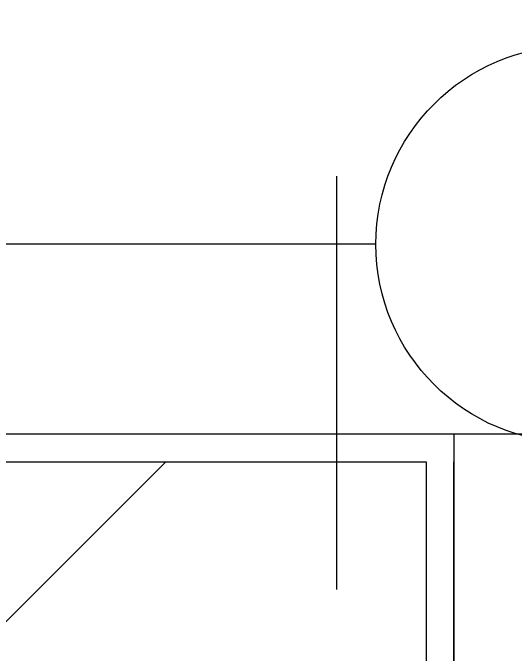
# Model space of a CAD drawing. Extents: x -437689 to -407696, y -55787 to -37037.
# Drawn here: x -434685.5 to -434594.4, y -50107.5 to -49991.1 of the extents above; entities that cross this region are included whole.
import ezdxf

# ---------------------------------------------------------------- set-up
doc = ezdxf.new("R2010")
doc.units = 0
doc.header["$LTSCALE"] = 150
doc.header["$MEASUREMENT"] = 0
doc.linetypes.add('DASHDOT', pattern=[1, 0.5, -0.25, 0, -0.25])
for name, color, linetype in [('DR', 6, 'CONTINUOUS'), ('GRID', 252, 'DASHDOT'), ('WALL', 7, 'CONTINUOUS')]:
    doc.layers.add(name, color=color, linetype=linetype)

msp = doc.modelspace()

# ---------------------------------------------------------------- linework, layer by layer
at = {"layer": 'DR', "linetype": 'CONTINUOUS', "ltscale": 900}
msp.add_line((-434619.63, -50033.13), (-434903.01, -50033.13), dxfattribs=at)
msp.add_circle((-434583.63, -50033.13, 0), 36, dxfattribs=at)
at = {"layer": 'GRID'}
msp.add_line((-434626.76, -46868.7), (-434626.76, -52414.38), dxfattribs=at)
at = {"layer": 'WALL', "color": 9}
msp.add_line((-433184.26, -50067.61), (-435151.76, -50067.61), dxfattribs=at)
at = {"layer": 'WALL', "linetype": 'DASHDOT', "ltscale": 900}
for p, q in [((-434605.51, -50067.61), (-434605.51, -50192.61)), ((-434798.01, -50072.61), (-434610.51, -50072.61)), ((-434610.51, -50072.61), (-434610.51, -50187.61)), ((-434610.51, -50072.61), (-434610.51, -50187.61))]:
    msp.add_line(p, q, dxfattribs=at)
at = {"layer": 'WALL', "color": 9, "linetype": 'DASHDOT', "ltscale": 900}
msp.add_line((-434772.74, -50187.61), (-434657.74, -50072.61), dxfattribs=at)
at = {"layer": 'WALL', "linetype": 'CONTINUOUS', "ltscale": 900}
msp.add_line((-434605.51, -50190.22), (-434605.51, -50072.61), dxfattribs=at)

doc.saveas('drawing.dxf')
